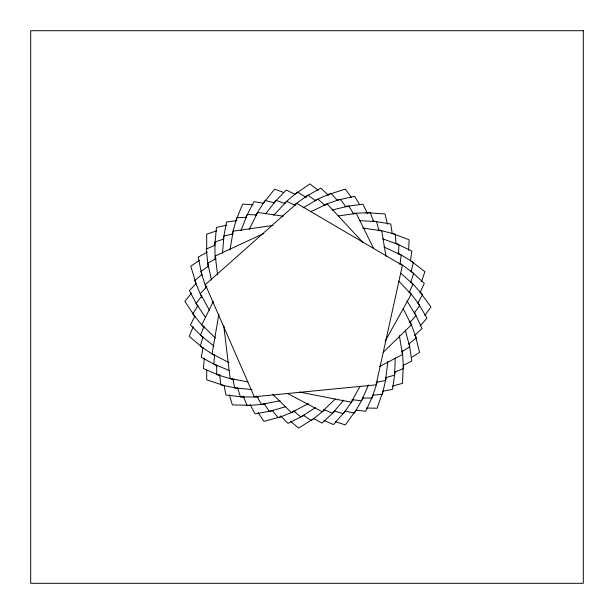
<?xml version="1.0" encoding="UTF-8"?>
<svg xmlns="http://www.w3.org/2000/svg" width="614" height="614" viewBox="0 0 614 614"><rect width="100%" height="100%" fill="white"/><g stroke="black" fill="none" stroke-linecap="round" stroke-linejoin="round"><path stroke-width="0.92" d="M395.216 357.954L394.672 375.093L385.523 377.748M398.547 254.181L398.854 244.664L382.722 238.846M403.321 365.161L402.485 383.343L392.323 386.137M408.632 250.312L409.116 239.782L392.077 233.366M214.593 354.57L213.841 364.125L228.907 370.357M222.537 253.26L223.88 236.06L233.205 233.819M204.347 358.062L203.38 368.553L220.088 375.745M214.762 245.585L216.443 227.472L226.712 225.154M387.871 361.516L385.492 380.519L376.09 382.33M399.99 264.573L401.18 255.063L383.834 246.935M395.055 371.424L392.546 389.422L383.128 391.095M410.505 260.582L411.825 251.111L395.477 243.159M218.899 314.161L212.076 353.764L229.014 362.682M229.943 250.036L233.19 231.179L272.961 225.422M203.027 347.854L201.269 357.248L217.218 365.936M223.204 239.821L226.535 221.976L236.958 220.618M386.252 377.61L382.322 394.341L372.805 395.132M411.157 271.649L413.337 262.355L397.826 252.945M202.942 336.925L200.341 346.096L214.593 355.667M232.161 234.157L236.858 217.64L246.391 217.287M377.387 381.824L371.946 398.095L362.413 398.01M410.674 282.425L413.706 273.383L399.914 263.176M383.075 391.064L377.05 408.249L366.512 408.003M421.45 281.619L424.942 271.664L410.459 260.628M203.994 326.264L200.532 335.213L213.918 346.112M241.033 230.557L247.265 214.463L256.844 214.992M193.172 326.663L189.235 336.434L203.18 348.123M235.807 220.971L242.614 204.094L253.121 204.823M368.492 384.924L361.531 400.704L351.991 399.729M409.101 292.863L412.969 284.098L400.819 273.238M373.289 394.733L365.721 411.257L356.212 410.16M419.915 292.947L424.305 283.376L410.919 271.066M213.311 301.558L201.799 324.699L215.468 338.107M249.123 229.559L257.657 212.413L283.223 216.212M194.822 316.425L190.44 324.929L203.226 337.83M245.615 217.832L253.935 201.684L263.368 203.226M360.034 386.313L351.2 402.193L299.578 392.07M385.147 341.184L411.188 294.382L398.816 281.066M363.488 397.335L354.447 413.069L345.099 411.104M417.781 302.94L422.539 294.659L410.375 281.189M197.877 305.849L192.742 313.892L204.262 327.899M255.892 214.946L265.133 200.463L274.374 202.858M353.242 399.691L343.349 413.721L334.239 410.896M414.235 313.201L419.73 305.411L409.446 291.665M356.02 410.175L345.314 424.911L335.282 421.657M424.781 315.535L430.982 307L420.275 292.264M201.891 295.917L196.05 303.439L205.675 317.63M265.578 213.918L276.1 200.379L285.057 203.61M191.461 293.124L184.875 301.359L194.884 316.563M263.26 203.326L274.627 189.112L283.591 192.489M343.748 400.128L332.542 413.253L323.685 409.584M409.722 322.834L415.947 315.535L406.921 300.829M345.521 410.904L333.517 424.573L323.847 420.406M420.06 326.026L427.006 318.113L417.72 302.472M206.834 286.669L200.279 293.661L209.535 310.431M273.614 215.361L286.715 201.384L295.38 205.452M273.629 203.127L286.239 190.033L294.843 194.216M335.175 399.046L322.143 411.725L287.429 393.451M383.167 352.321L411.28 324.959L403.244 308.65M334.615 411.257L322.12 423.084L313.723 418.51M414.435 335.72L422.071 328.49L414.281 312.096M201.952 274.381L194.722 280.613L201.745 297.345M284.382 203.295L297.399 192.067L306.378 197.508M324.729 409.922L311.221 420.521L303.301 415.21M408.77 343.955L416.277 338.061L410.037 321.045M208.676 265.946L200.916 271.48L206.074 287.836M294.037 205.091L308.005 195.129L315.665 200.801M199.489 260.267L190.816 266.261L196.043 283.706L189.342 290.599L197.892 306.639M294.866 194.277L309.84 183.916L318.229 190.309M315.435 407.612L300.929 416.975L293.492 410.919M401.656 351.96L409.715 346.757L405.294 330.071M314.03 418.449L298.604 428.096L290.529 421.327M411.457 357.486L419.577 352.405L415.164 334.753M216.09 258.425L207.808 263.245L211.454 280.107M303.055 207.816L317.96 199.143L325.105 205.529M207.386 252.001L198.215 257.166L201.806 274.988M304.935 197.063L320.777 188.137L328.528 195.267M308.305 403.667L291.328 412.524L272.877 394.426M379.598 366.474L402.515 354.516L399.338 335.635M304.252 415.217L288.027 423.391L280.629 415.924M403.298 365.315L411.833 361.009L409.216 344.001M263.866 233.412L215.291 255.969L217.586 274.957M310.715 211.661L327.193 204.009L363.004 242.538M214.992 245.17L206.273 249.077L208.2 267.121M314.399 200.709L330.961 193.303L337.37 200.387M295.127 411.165L278.249 417.796L272.186 410.428M394.61 372.076L403.49 368.584L402.4 350.479M223.895 238.953L214.869 242.031L215.107 259.185M324.077 204.83L340.325 199.297L346.035 206.933M216.727 230.864L206.695 234.126L206.695 248.509M327.07 195.014L345.314 189.089L351.515 197.616M285.802 406.645L269.331 411.418L263.982 403.536M281.45 416.584L263.897 421.404L258.103 412.6M332.005 210.057L348.783 206.028L353.794 214.202M336.909 200.302L354.654 196.296L359.543 204.531M280.145 400.758L261.334 404.373L256.706 395.984M272.938 410.651L255.048 413.828L250.098 404.549M338.314 215.974L356.304 213.373L373.642 248.563M344.991 206.542L362.997 204.201L367.51 213.695M265.294 404.119L247.212 405.624L243.144 395.946M353.15 213.311L370.311 212.674L373.596 221.631M258.54 397.074L240.435 396.913L237.572 387.825M250.558 405.324L232.353 404.91L229.329 394.81M359.313 220.641L376.551 221.593L379.007 230.864M365.867 212.644L384.97 213.964L387.526 224.187M251.893 389.56L234.732 387.818L232.706 378.447M244.05 397.158L225.99 395.063L224.095 385.684M362.767 228.032L381.708 230.841L385.999 256.33M372.828 221.063L390.757 223.987L392.216 233.435M247.956 381.946L230.127 378.454L223.688 325.282M238.539 388.639L220.779 384.901L219.666 374.448M378.761 229.943L395.385 234.264L395.961 243.789M234.041 379.897L216.734 374.548L216.604 365.015M224.026 385.508L206.695 379.874L206.695 370.288M402.393 265.355L376.083 384.855L254.303 396.759L205.345 284.62L296.869 203.403L402.393 265.355M583.3 30.7L30.7 30.7L30.7 583.3L583.3 583.3L583.3 30.7"/></g></svg>
